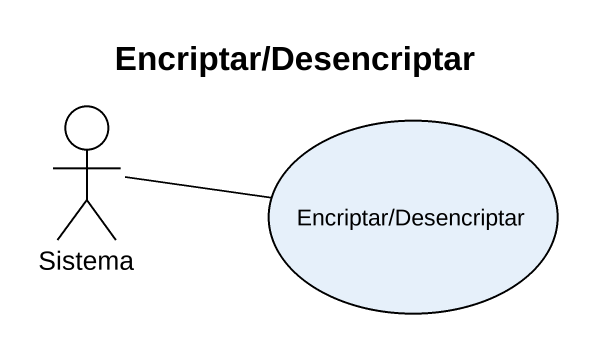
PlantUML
@startuml
title Encriptar/Desencriptar
actor Sistema
usecase "Encriptar/Desencriptar" as Encriptar_Desencriptar
Sistema -right- Encriptar_Desencriptar
@enduml
